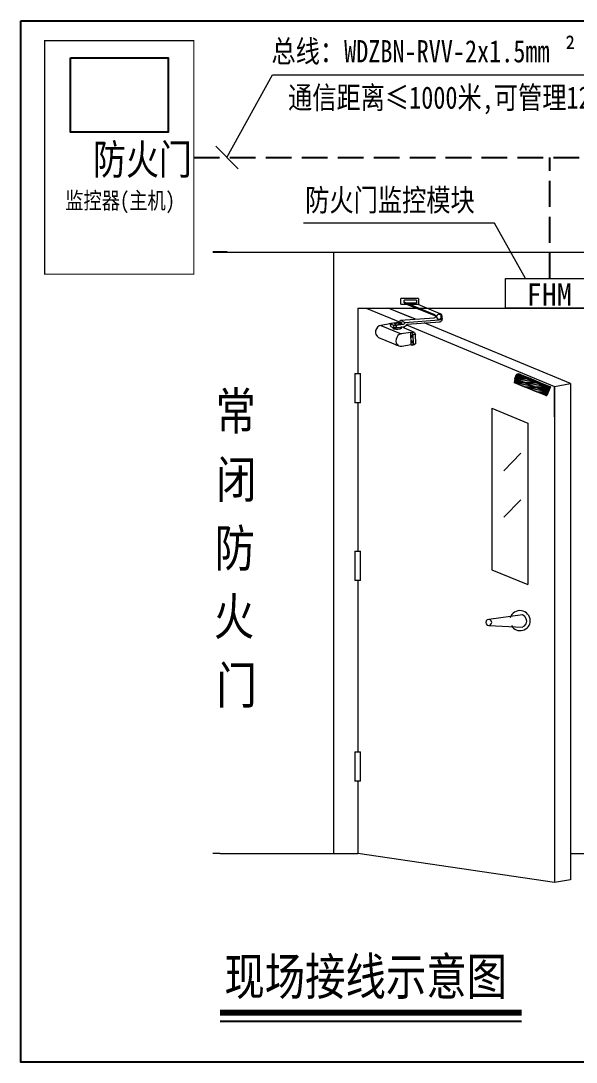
# Model space of a CAD drawing. Header units: millimetres. Extents: x -633009578 to 5705885, y -633235091 to 2571734.
# Drawn here: x 2431676 to 2437078, y 2028609 to 2038735 of the extents above; entities that cross this region are included whole.
import ezdxf

# ---------------------------------------------------------------- set-up
doc = ezdxf.new("R2010")
doc.units = ezdxf.units.MM
doc.header["$LTSCALE"] = 1000
doc.header["$MEASUREMENT"] = 0
doc.linetypes.add('DASH', pattern=[0.35, 0.25, -0.1])
doc.layers.get('0').update_dxf_attribs({"color": 9})
doc.styles.add('-仿宋_GB2312', font='simhei.ttf')
doc.styles.add('-宋体', font='simhei.ttf', dxfattribs={"width": 0.8})
doc.styles.add('MtXpl_ISOCPEUR', font='simhei.ttf')
doc.styles.add('宋', font='simhei.ttf', dxfattribs={"width": 0.8})

msp = doc.modelspace()

# ---------------------------------------------------------------- hatches: boundary and pattern name
at = {"lineweight": 5}
for points in [[(2436481.7, 2035255.3), (2436474.5, 2035216.6), (2436571.2, 2035216.6)], [(2436498.7, 2035296.4), (2436481.7, 2035255.3), (2436597.8, 2035255.3)], [(2436481.7, 2035255.3), (2436597.8, 2035255.3), (2436687.3, 2035216.6)], [(2436481.7, 2035255.3), (2436571.2, 2035216.6), (2436687.3, 2035216.6)], [(2436518, 2035303.6), (2436498.7, 2035296.4), (2436537.4, 2035296.4)], [(2436498.7, 2035296.4), (2436537.4, 2035296.4), (2436636.5, 2035255.3)], [(2436498.7, 2035296.4), (2436597.8, 2035255.3), (2436636.5, 2035255.3)], [(2436597.8, 2035255.3), (2436636.5, 2035255.3), (2436726, 2035216.6)], [(2436597.8, 2035255.3), (2436687.3, 2035216.6), (2436726, 2035216.6)], [(2436474.5, 2035216.6), (2436571.2, 2035216.6), (2436672.8, 2035175.4)], [(2436474.5, 2035216.6), (2436576.1, 2035175.4), (2436672.8, 2035175.4)], [(2436571.2, 2035216.6), (2436687.3, 2035216.6), (2436788.9, 2035175.4)], [(2436571.2, 2035216.6), (2436672.8, 2035175.4), (2436788.9, 2035175.4)], [(2436576.1, 2035175.4), (2436672.8, 2035175.4), (2436692.2, 2035168.2)], [(2436576.1, 2035175.4), (2436595.4, 2035168.2), (2436692.2, 2035168.2)], [(2436595.4, 2035168.2), (2436692.2, 2035168.2), (2436791.3, 2035127.1)], [(2436595.4, 2035168.2), (2436694.6, 2035127.1), (2436791.3, 2035127.1)], [(2436672.8, 2035175.4), (2436788.9, 2035175.4), (2436808.3, 2035168.2)], [(2436672.8, 2035175.4), (2436692.2, 2035168.2), (2436808.3, 2035168.2)], [(2436687.3, 2035216.6), (2436726, 2035216.6), (2436827.6, 2035175.4)], [(2436687.3, 2035216.6), (2436788.9, 2035175.4), (2436827.6, 2035175.4)], [(2436692.2, 2035168.2), (2436808.3, 2035168.2), (2436791.3, 2035127.1)], [(2436788.9, 2035175.4), (2436827.6, 2035175.4), (2436808.3, 2035168.2)], [(2436808.3, 2035168.2), (2436791.3, 2035127.1), (2436805.9, 2035127.1)], [(2436808.3, 2035168.2), (2436822.8, 2035168.2), (2436805.9, 2035127.1)], [(2436827.6, 2035175.4), (2436808.3, 2035168.2), (2436822.8, 2035168.2)], [(2436694.6, 2035127.1), (2436791.3, 2035127.1), (2436784.1, 2035090.8)], [(2436791.3, 2035127.1), (2436784.1, 2035093.2), (2436793.8, 2035093.2)], [(2436784.1, 2035093.2), (2436793.8, 2035093.2), (2436784.1, 2035090.8)], [(2436791.3, 2035127.1), (2436805.9, 2035127.1), (2436793.8, 2035093.2)]]:
    msp.add_hatch(color=256, dxfattribs=at).paths.add_polyline_path(points)

# ---------------------------------------------------------------- linework, layer by layer
for p, q in [((2431675.7, 2038735.1, 3914.5), (2444568, 2038735.1, 3914.5)), ((2436546.7, 2029003.4, 3914.5), (2433614.2, 2029003.4, 3914.5))]:
    msp.add_line(p, q)
at = {"color": 6, "lineweight": 5}
for p, q in [((2433681.4, 2037406.6, 3914.5), (2434124.6, 2038211.3, 3914.5)), ((2434124.6, 2038211.3, 3914.5), (2438914.8, 2038211.3, 3914.5)), ((2433790.6, 2037297.4, 3914.5), (2433572.2, 2037515.8, 3914.5)), ((2436283.9, 2036766.5, 3914.5), (2434427.2, 2036766.5, 3914.5)), ((2436585.7, 2036227.8, 3914.5), (2436283.9, 2036766.5, 3914.5))]:
    msp.add_line(p, q, dxfattribs=at)
at = {"linetype": 'DASH'}
for p, q in [((2433358.5, 2037406.6, 3914.5), (2443551.8, 2037406.6, 3914.5)), ((2436821.4, 2036227.8, 3914.5), (2436821.4, 2037406.6, 3914.5))]:
    msp.add_line(p, q, dxfattribs=at)
at = {"lineweight": 5}
for p, q in [((2433683, 2036488, 3914.5), (2433544.9, 2036488, 3914.5)), ((2433544.9, 2036485.8, 3914.5), (2442374.3, 2036487.9, 3914.5)), ((2434715.9, 2036486.1, 3914.5), (2434715.9, 2030637.6, 3914.5)), ((2435545.6, 2036034.1, 3914.5), (2435371.5, 2036034.1, 3914.5)), ((2435371.5, 2035980.9, 3914.5), (2435371.5, 2036034.1, 3914.5)), ((2435371.5, 2035980.9, 3914.5), (2435545.6, 2035980.9, 3914.5)), ((2435523.8, 2036019.6, 3914.5), (2435405.3, 2036019.6, 3914.5)), ((2435405.3, 2035993, 3914.5), (2435405.3, 2036019.6, 3914.5)), ((2435702.8, 2035876.9, 3914.5), (2435405.3, 2036000.3, 3914.5)), ((2435405.3, 2035993, 3914.5), (2435523.8, 2035993, 3914.5)), ((2435712.5, 2035862.4, 3914.5), (2435422.3, 2035980.9, 3914.5)), ((2435756.1, 2035886.6, 3914.5), (2435502.1, 2035993, 3914.5)), ((2435523.8, 2036019.6, 3914.5), (2435523.8, 2035993, 3914.5)), ((2435545.6, 2036034.1, 3914.5), (2435545.6, 2035980.9, 3914.5)), ((2434953, 2035942.2, 3914.5), (2434953, 2035306.1, 3914.5)), ((2434953, 2035942.2, 3914.5), (2436157.6, 2035942.2, 3914.5)), ((2435035.2, 2035942.2, 3914.5), (2435381.1, 2035799.5, 3914.5)), ((2435514.2, 2035833.4, 3914.5), (2435250.5, 2035942.2, 3914.5)), ((2435477.9, 2035847.9, 3914.5), (2435250.5, 2035942.2, 3914.5)), ((2435698, 2035845.5, 3914.5), (2435710.1, 2035852.7, 3914.5)), ((2435712.5, 2035867.2, 3914.5), (2435702.8, 2035876.9, 3914.5)), ((2435710.1, 2035852.7, 3914.5), (2435712.5, 2035867.2, 3914.5)), ((2435722.2, 2035869.7, 3914.5), (2435719.8, 2035857.6, 3914.5)), ((2435719.8, 2035857.6, 3914.5), (2435722.2, 2035845.5, 3914.5)), ((2435729.5, 2035876.9, 3914.5), (2435722.2, 2035869.7, 3914.5)), ((2435741.5, 2035881.8, 3914.5), (2435729.5, 2035876.9, 3914.5)), ((2435753.6, 2035876.9, 3914.5), (2435741.5, 2035881.8, 3914.5)), ((2435763.3, 2035869.7, 3914.5), (2435753.6, 2035876.9, 3914.5)), ((2435770.6, 2035876.9, 3914.5), (2435756.1, 2035886.6, 3914.5)), ((2435765.7, 2035857.6, 3914.5), (2435763.3, 2035869.7, 3914.5)), ((2435763.3, 2035845.5, 3914.5), (2435765.7, 2035857.6, 3914.5)), ((2435775.4, 2035860, 3914.5), (2435770.6, 2035876.9, 3914.5)), ((2435773, 2035845.5, 3914.5), (2435775.4, 2035860, 3914.5)), ((2435777.8, 2035835.8, 3914.5), (2435775.4, 2035850.3, 3914.5)), ((2436157.6, 2035942.2, 3914.5), (2439771.4, 2035942.2, 3914.5)), ((2435144.1, 2035756, 3914.5), (2435134.4, 2035739, 3914.5)), ((2435161, 2035768.1, 3914.5), (2435144.1, 2035756, 3914.5)), ((2435177.9, 2035772.9, 3914.5), (2435161, 2035768.1, 3914.5)), ((2435269.9, 2035787.4, 3914.5), (2435177.9, 2035772.9, 3914.5)), ((2435177.9, 2035772.9, 3914.5), (2435376.3, 2035690.7, 3914.5)), ((2435262.6, 2035792.3, 3914.5), (2435255.3, 2035785, 3914.5)), ((2435262.6, 2035792.3, 3914.5), (2435289.2, 2035794.7, 3914.5)), ((2435262.6, 2035792.3, 3914.5), (2435269.9, 2035787.4, 3914.5)), ((2435272.3, 2035765.7, 3914.5), (2435272.3, 2035768.1, 3914.5)), ((2435349.7, 2035801.9, 3914.5), (2435274.7, 2035792.3, 3914.5)), ((2435274.7, 2035792.3, 3914.5), (2435274.7, 2035787.4, 3914.5)), ((2435274.7, 2035787.4, 3914.5), (2435301.3, 2035775.3, 3914.5)), ((2435274.7, 2035763.2, 3914.5), (2435274.7, 2035787.4, 3914.5)), ((2435274.7, 2035763.2, 3914.5), (2435298.9, 2035751.1, 3914.5)), ((2435301.3, 2035775.3, 3914.5), (2435298.9, 2035751.1, 3914.5)), ((2435298.9, 2035756, 3914.5), (2435306.1, 2035760.8, 3914.5)), ((2435298.9, 2035756, 3914.5), (2435298.9, 2035741.5, 3914.5)), ((2435298.9, 2035751.1, 3914.5), (2435301.3, 2035751.1, 3914.5)), ((2435301.3, 2035775.3, 3914.5), (2435301.3, 2035772.9, 3914.5)), ((2435301.3, 2035772.9, 3914.5), (2435308, 2035772.9, 3914.5)), ((2435301.3, 2035751.1, 3914.5), (2435303.7, 2035748.7, 3914.5)), ((2435323.1, 2035748.7, 3914.5), (2435303.7, 2035751.1, 3914.5)), ((2435303.7, 2035748.7, 3914.5), (2435308.6, 2035748.7, 3914.5)), ((2435308, 2035772.9, 3914.5), (2435315.4, 2035772.9, 3914.5)), ((2435352.1, 2035794.7, 3914.5), (2435308.6, 2035789.8, 3914.5)), ((2435308.6, 2035789.8, 3914.5), (2435327.9, 2035780.2, 3914.5)), ((2435308.6, 2035748.7, 3914.5), (2435313.4, 2035748.7, 3914.5)), ((2435313.4, 2035748.7, 3914.5), (2435318.8, 2035748.7, 3914.5)), ((2435315.4, 2035772.9, 3914.5), (2435321.5, 2035772.9, 3914.5)), ((2435318.8, 2035748.7, 3914.5), (2435323.2, 2035748.7, 3914.5)), ((2435321.5, 2035772.9, 3914.5), (2435327.9, 2035772.9, 3914.5)), ((2435340, 2035748.7, 3914.5), (2435323.1, 2035748.7, 3914.5)), ((2435323.2, 2035748.7, 3914.5), (2435327.9, 2035748.7, 3914.5)), ((2435327.9, 2035780.2, 3914.5), (2435371.5, 2035787.4, 3914.5)), ((2435395.6, 2035782.6, 3914.5), (2435327.9, 2035772.9, 3914.5)), ((2435327.9, 2035772.9, 3914.5), (2435327.9, 2035748.7, 3914.5)), ((2435327.9, 2035748.7, 3914.5), (2435398.1, 2035758.4, 3914.5)), ((2435359.4, 2035751.1, 3914.5), (2435340, 2035748.7, 3914.5)), ((2435352.1, 2035804.4, 3914.5), (2435349.7, 2035801.9, 3914.5)), ((2435352.1, 2035804.4, 3914.5), (2435364.2, 2035809.2, 3914.5)), ((2435352.1, 2035804.4, 3914.5), (2435395.6, 2035782.6, 3914.5)), ((2435371.5, 2035787.4, 3914.5), (2435352.1, 2035794.7, 3914.5)), ((2435352.1, 2035794.7, 3914.5), (2435352.1, 2035782.6, 3914.5)), ((2435369, 2035751.1, 3914.5), (2435359.4, 2035751.1, 3914.5)), ((2435364.2, 2035809.2, 3914.5), (2435369, 2035823.7, 3914.5)), ((2435369, 2035823.7, 3914.5), (2435698, 2035845.5, 3914.5)), ((2435369, 2035823.7, 3914.5), (2435412.6, 2035801.9, 3914.5)), ((2435376.3, 2035758.4, 3914.5), (2435369, 2035751.1, 3914.5)), ((2435376.3, 2035758.4, 3914.5), (2435376.3, 2035743.9, 3914.5)), ((2435504.5, 2035705.2, 3914.5), (2435378.7, 2035758.4, 3914.5)), ((2435407.7, 2035789.8, 3914.5), (2435395.6, 2035782.6, 3914.5)), ((2435398.1, 2035758.4, 3914.5), (2435407.7, 2035763.2, 3914.5)), ((2435412.6, 2035801.9, 3914.5), (2435407.7, 2035789.8, 3914.5)), ((2435407.7, 2035763.2, 3914.5), (2435417.4, 2035768.1, 3914.5)), ((2435412.6, 2035801.9, 3914.5), (2435746.4, 2035826.1, 3914.5)), ((2435417.4, 2035768.1, 3914.5), (2435427.1, 2035775.3, 3914.5)), ((2435427.1, 2035775.3, 3914.5), (2435431.9, 2035785, 3914.5)), ((2435427.1, 2035780.2, 3914.5), (2436866.3, 2035180.3, 3914.5)), ((2435431.9, 2035785, 3914.5), (2435753.6, 2035809.2, 3914.5)), ((2437023.6, 2035206.9, 3914.5), (2435598.8, 2035797.1, 3914.5)), ((2435722.2, 2035845.5, 3914.5), (2435729.5, 2035838.2, 3914.5)), ((2435729.5, 2035838.2, 3914.5), (2435741.5, 2035833.4, 3914.5)), ((2435741.5, 2035833.4, 3914.5), (2435753.6, 2035838.2, 3914.5)), ((2435746.4, 2035826.1, 3914.5), (2435760.9, 2035831, 3914.5)), ((2435746.4, 2035809.2, 3914.5), (2435760.9, 2035811.6, 3914.5)), ((2435753.6, 2035838.2, 3914.5), (2435763.3, 2035845.5, 3914.5)), ((2435760.9, 2035831, 3914.5), (2435773, 2035845.5, 3914.5)), ((2435760.9, 2035811.6, 3914.5), (2435773, 2035823.7, 3914.5)), ((2435773, 2035823.7, 3914.5), (2435777.8, 2035835.8, 3914.5)), ((2435127.1, 2035722.1, 3914.5), (2435124.7, 2035702.8, 3914.5)), ((2435124.7, 2035702.8, 3914.5), (2435129.6, 2035683.4, 3914.5)), ((2435134.4, 2035739, 3914.5), (2435127.1, 2035722.1, 3914.5)), ((2435129.6, 2035683.4, 3914.5), (2435141.7, 2035668.9, 3914.5)), ((2435141.7, 2035668.9, 3914.5), (2435156.2, 2035656.8, 3914.5)), ((2435156.2, 2035656.8, 3914.5), (2435354.5, 2035574.6, 3914.5)), ((2435303.7, 2035736.6, 3914.5), (2435298.9, 2035741.5, 3914.5)), ((2435323.1, 2035734.2, 3914.5), (2435303.7, 2035736.6, 3914.5)), ((2435342.4, 2035734.2, 3914.5), (2435323.1, 2035734.2, 3914.5)), ((2435332.8, 2035656.8, 3914.5), (2435325.5, 2035639.9, 3914.5)), ((2435342.4, 2035673.7, 3914.5), (2435332.8, 2035656.8, 3914.5)), ((2435361.8, 2035736.6, 3914.5), (2435342.4, 2035734.2, 3914.5)), ((2435356.9, 2035685.8, 3914.5), (2435342.4, 2035673.7, 3914.5)), ((2435376.3, 2035690.7, 3914.5), (2435356.9, 2035685.8, 3914.5)), ((2435369, 2035739, 3914.5), (2435361.8, 2035736.6, 3914.5)), ((2435376.3, 2035743.9, 3914.5), (2435369, 2035739, 3914.5)), ((2435468.2, 2035705.2, 3914.5), (2435376.3, 2035690.7, 3914.5)), ((2435468.2, 2035705.2, 3914.5), (2435477.9, 2035702.8, 3914.5)), ((2435473, 2035586.7, 3914.5), (2435468.2, 2035705.2, 3914.5)), ((2435504.5, 2035705.2, 3914.5), (2435477.9, 2035702.8, 3914.5)), ((2435490, 2035683.4, 3914.5), (2435477.9, 2035702.8, 3914.5)), ((2435480.3, 2035681, 3914.5), (2435477.9, 2035676.2, 3914.5)), ((2435477.9, 2035676.2, 3914.5), (2435477.9, 2035671.3, 3914.5)), ((2435477.9, 2035671.3, 3914.5), (2435477.9, 2035664.1, 3914.5)), ((2435477.9, 2035664.1, 3914.5), (2435482.7, 2035656.8, 3914.5)), ((2435485.1, 2035673.7, 3914.5), (2435480.3, 2035681, 3914.5)), ((2435482.7, 2035656.8, 3914.5), (2435487.6, 2035661.6, 3914.5)), ((2435487.6, 2035666.5, 3914.5), (2435485.1, 2035673.7, 3914.5)), ((2435487.6, 2035661.6, 3914.5), (2435487.6, 2035666.5, 3914.5)), ((2435516.6, 2035685.8, 3914.5), (2435490, 2035683.4, 3914.5)), ((2435490, 2035683.4, 3914.5), (2435492.4, 2035591.5, 3914.5)), ((2435504.5, 2035705.2, 3914.5), (2435516.6, 2035685.8, 3914.5)), ((2435519, 2035596.3, 3914.5), (2435516.6, 2035685.8, 3914.5)), ((2435325.5, 2035639.9, 3914.5), (2435323.1, 2035620.5, 3914.5)), ((2435323.1, 2035620.5, 3914.5), (2435327.9, 2035601.2, 3914.5)), ((2435325.5, 2035586.7, 3914.5), (2435325.5, 2035581.8, 3914.5)), ((2435337.6, 2035577, 3914.5), (2435325.5, 2035581.8, 3914.5)), ((2435327.9, 2035601.2, 3914.5), (2435340, 2035586.7, 3914.5)), ((2435337.6, 2035581.8, 3914.5), (2435337.6, 2035577, 3914.5)), ((2435347.3, 2035579.4, 3914.5), (2435337.6, 2035577, 3914.5)), ((2435340, 2035586.7, 3914.5), (2435354.5, 2035574.6, 3914.5)), ((2435354.5, 2035574.6, 3914.5), (2435366.6, 2035572.1, 3914.5)), ((2435366.6, 2035572.1, 3914.5), (2435381.1, 2035572.1, 3914.5)), ((2435381.1, 2035572.1, 3914.5), (2435473, 2035586.7, 3914.5)), ((2435473, 2035586.7, 3914.5), (2435480.3, 2035581.8, 3914.5)), ((2435480.3, 2035620.5, 3914.5), (2435477.9, 2035613.3, 3914.5)), ((2435477.9, 2035613.3, 3914.5), (2435480.3, 2035606, 3914.5)), ((2435482.7, 2035622.9, 3914.5), (2435480.3, 2035620.5, 3914.5)), ((2435480.3, 2035606, 3914.5), (2435485.1, 2035601.2, 3914.5)), ((2435480.3, 2035581.8, 3914.5), (2435492.4, 2035591.5, 3914.5)), ((2435480.3, 2035581.8, 3914.5), (2435506.9, 2035586.7, 3914.5)), ((2435487.6, 2035618.1, 3914.5), (2435482.7, 2035622.9, 3914.5)), ((2435485.1, 2035601.2, 3914.5), (2435490, 2035606, 3914.5)), ((2435490, 2035610.8, 3914.5), (2435487.6, 2035618.1, 3914.5)), ((2435490, 2035606, 3914.5), (2435490, 2035610.8, 3914.5)), ((2435492.4, 2035591.5, 3914.5), (2435519, 2035596.3, 3914.5)), ((2435519, 2035596.3, 3914.5), (2435506.9, 2035586.7, 3914.5)), ((2434926.4, 2035306.1, 3914.5), (2434979.6, 2035306.1, 3914.5)), ((2434926.4, 2035306.1, 3914.5), (2434926.4, 2035020.6, 3914.5)), ((2434979.6, 2035020.6, 3914.5), (2434979.6, 2035306.1, 3914.5)), ((2436481.7, 2035255.3, 3914.5), (2436474.5, 2035216.6, 3914.5)), ((2436481.7, 2035255.3, 3914.5), (2436474.5, 2035216.6, 3914.5)), ((2436481.7, 2035255.3, 3914.5), (2436498.7, 2035296.4, 3914.5)), ((2436498.7, 2035296.4, 3914.5), (2436481.7, 2035255.3, 3914.5)), ((2436791.3, 2035127.1, 3914.5), (2436481.7, 2035255.3, 3914.5)), ((2436687.3, 2035216.6, 3914.5), (2436481.7, 2035255.3, 3914.5)), ((2436481.7, 2035255.3, 3914.5), (2436597.8, 2035255.3, 3914.5)), ((2436687.3, 2035216.6, 3914.5), (2436481.7, 2035255.3, 3914.5)), ((2436481.7, 2035255.3, 3914.5), (2436571.2, 2035216.6, 3914.5)), ((2436571.2, 2035216.6, 3914.5), (2436481.7, 2035255.3, 3914.5)), ((2436481.7, 2035255.3, 3914.5), (2436597.8, 2035255.3, 3914.5)), ((2436498.7, 2035296.4, 3914.5), (2436518, 2035303.6, 3914.5)), ((2436518, 2035303.6, 3914.5), (2436498.7, 2035296.4, 3914.5)), ((2436498.7, 2035296.4, 3914.5), (2436808.3, 2035168.2, 3914.5)), ((2436636.5, 2035255.3, 3914.5), (2436498.7, 2035296.4, 3914.5)), ((2436498.7, 2035296.4, 3914.5), (2436537.4, 2035296.4, 3914.5)), ((2436636.5, 2035255.3, 3914.5), (2436498.7, 2035296.4, 3914.5)), ((2436498.7, 2035296.4, 3914.5), (2436597.8, 2035255.3, 3914.5)), ((2436597.8, 2035255.3, 3914.5), (2436498.7, 2035296.4, 3914.5)), ((2436498.7, 2035296.4, 3914.5), (2436537.4, 2035296.4, 3914.5)), ((2436518, 2035303.6, 3914.5), (2436827.6, 2035175.4, 3914.5)), ((2436537.4, 2035296.4, 3914.5), (2436518, 2035303.6, 3914.5)), ((2436537.4, 2035296.4, 3914.5), (2436636.5, 2035255.3, 3914.5)), ((2436726, 2035216.6, 3914.5), (2436597.8, 2035255.3, 3914.5)), ((2436597.8, 2035255.3, 3914.5), (2436636.5, 2035255.3, 3914.5)), ((2436726, 2035216.6, 3914.5), (2436597.8, 2035255.3, 3914.5)), ((2436597.8, 2035255.3, 3914.5), (2436687.3, 2035216.6, 3914.5)), ((2436597.8, 2035255.3, 3914.5), (2436687.3, 2035216.6, 3914.5)), ((2436597.8, 2035255.3, 3914.5), (2436636.5, 2035255.3, 3914.5)), ((2436636.5, 2035255.3, 3914.5), (2436726, 2035216.6, 3914.5)), ((2436784.1, 2035090.8, 3914.5), (2436474.5, 2035216.6, 3914.5)), ((2436672.8, 2035175.4, 3914.5), (2436474.5, 2035216.6, 3914.5)), ((2436474.5, 2035216.6, 3914.5), (2436571.2, 2035216.6, 3914.5)), ((2436672.8, 2035175.4, 3914.5), (2436474.5, 2035216.6, 3914.5)), ((2436474.5, 2035216.6, 3914.5), (2436576.1, 2035175.4, 3914.5)), ((2436474.5, 2035216.6, 3914.5), (2436571.2, 2035216.6, 3914.5)), ((2436788.9, 2035175.4, 3914.5), (2436571.2, 2035216.6, 3914.5)), ((2436571.2, 2035216.6, 3914.5), (2436687.3, 2035216.6, 3914.5)), ((2436788.9, 2035175.4, 3914.5), (2436571.2, 2035216.6, 3914.5)), ((2436571.2, 2035216.6, 3914.5), (2436672.8, 2035175.4, 3914.5)), ((2436571.2, 2035216.6, 3914.5), (2436672.8, 2035175.4, 3914.5)), ((2436571.2, 2035216.6, 3914.5), (2436687.3, 2035216.6, 3914.5)), ((2436692.2, 2035168.2, 3914.5), (2436576.1, 2035175.4, 3914.5)), ((2436576.1, 2035175.4, 3914.5), (2436672.8, 2035175.4, 3914.5)), ((2436692.2, 2035168.2, 3914.5), (2436576.1, 2035175.4, 3914.5)), ((2436576.1, 2035175.4, 3914.5), (2436595.4, 2035168.2, 3914.5)), ((2436576.1, 2035175.4, 3914.5), (2436672.8, 2035175.4, 3914.5)), ((2436791.3, 2035127.1, 3914.5), (2436595.4, 2035168.2, 3914.5)), ((2436595.4, 2035168.2, 3914.5), (2436692.2, 2035168.2, 3914.5)), ((2436791.3, 2035127.1, 3914.5), (2436595.4, 2035168.2, 3914.5)), ((2436595.4, 2035168.2, 3914.5), (2436694.6, 2035127.1, 3914.5)), ((2436595.4, 2035168.2, 3914.5), (2436692.2, 2035168.2, 3914.5)), ((2436808.3, 2035168.2, 3914.5), (2436672.8, 2035175.4, 3914.5)), ((2436672.8, 2035175.4, 3914.5), (2436788.9, 2035175.4, 3914.5)), ((2436808.3, 2035168.2, 3914.5), (2436672.8, 2035175.4, 3914.5)), ((2436672.8, 2035175.4, 3914.5), (2436692.2, 2035168.2, 3914.5)), ((2436672.8, 2035175.4, 3914.5), (2436692.2, 2035168.2, 3914.5)), ((2436672.8, 2035175.4, 3914.5), (2436788.9, 2035175.4, 3914.5)), ((2436827.6, 2035175.4, 3914.5), (2436687.3, 2035216.6, 3914.5)), ((2436687.3, 2035216.6, 3914.5), (2436726, 2035216.6, 3914.5)), ((2436827.6, 2035175.4, 3914.5), (2436687.3, 2035216.6, 3914.5)), ((2436687.3, 2035216.6, 3914.5), (2436788.9, 2035175.4, 3914.5)), ((2436687.3, 2035216.6, 3914.5), (2436788.9, 2035175.4, 3914.5)), ((2436687.3, 2035216.6, 3914.5), (2436726, 2035216.6, 3914.5)), ((2436791.3, 2035127.1, 3914.5), (2436692.2, 2035168.2, 3914.5)), ((2436692.2, 2035168.2, 3914.5), (2436808.3, 2035168.2, 3914.5)), ((2436692.2, 2035168.2, 3914.5), (2436791.3, 2035127.1, 3914.5)), ((2436692.2, 2035168.2, 3914.5), (2436808.3, 2035168.2, 3914.5)), ((2436726, 2035216.6, 3914.5), (2436827.6, 2035175.4, 3914.5)), ((2436808.3, 2035168.2, 3914.5), (2436788.9, 2035175.4, 3914.5)), ((2436788.9, 2035175.4, 3914.5), (2436827.6, 2035175.4, 3914.5)), ((2436788.9, 2035175.4, 3914.5), (2436808.3, 2035168.2, 3914.5)), ((2436788.9, 2035175.4, 3914.5), (2436827.6, 2035175.4, 3914.5)), ((2436808.3, 2035168.2, 3914.5), (2436791.3, 2035127.1, 3914.5)), ((2436808.3, 2035168.2, 3914.5), (2436791.3, 2035127.1, 3914.5)), ((2436808.3, 2035168.2, 3914.5), (2436791.3, 2035127.1, 3914.5)), ((2436827.6, 2035175.4, 3914.5), (2436793.8, 2035093.2, 3914.5)), ((2436805.9, 2035127.1, 3914.5), (2436808.3, 2035168.2, 3914.5)), ((2436822.8, 2035168.2, 3914.5), (2436805.9, 2035127.1, 3914.5)), ((2436805.9, 2035127.1, 3914.5), (2436808.3, 2035168.2, 3914.5)), ((2436808.3, 2035168.2, 3914.5), (2436827.6, 2035175.4, 3914.5)), ((2436827.6, 2035175.4, 3914.5), (2436808.3, 2035168.2, 3914.5)), ((2436827.6, 2035175.4, 3914.5), (2436808.3, 2035168.2, 3914.5)), ((2436808.3, 2035168.2, 3914.5), (2436822.8, 2035168.2, 3914.5)), ((2436808.3, 2035168.2, 3914.5), (2436822.8, 2035168.2, 3914.5)), ((2436822.8, 2035168.2, 3914.5), (2436827.6, 2035175.4, 3914.5)), ((2436866.3, 2035180.3, 3914.5), (2437023.6, 2035206.9, 3914.5)), ((2436866.3, 2035180.3, 3914.5), (2436866.3, 2030357, 3914.5)), ((2436866.3, 2035180.3, 3914.5), (2436866.3, 2031750.3, 3914.5)), ((2436866.3, 2034882.8, 3914.5), (2436866.3, 2035180.3, 3914.5)), ((2437023.6, 2035206.9, 3914.5), (2437023.6, 2030381.2, 3914.5)), ((2436784.1, 2035090.8, 3914.5), (2436694.6, 2035127.1, 3914.5)), ((2436694.6, 2035127.1, 3914.5), (2436791.3, 2035127.1, 3914.5)), ((2436694.6, 2035127.1, 3914.5), (2436791.3, 2035127.1, 3914.5)), ((2436784.1, 2035090.8, 3914.5), (2436791.3, 2035127.1, 3914.5)), ((2436791.3, 2035127.1, 3914.5), (2436784.1, 2035093.2, 3914.5)), ((2436791.3, 2035127.1, 3914.5), (2436784.1, 2035090.8, 3914.5)), ((2436784.1, 2035090.8, 3914.5), (2436793.8, 2035093.2, 3914.5)), ((2436784.1, 2035090.8, 3914.5), (2436784.1, 2035093.2, 3914.5)), ((2436793.8, 2035093.2, 3914.5), (2436784.1, 2035090.8, 3914.5)), ((2436784.1, 2035093.2, 3914.5), (2436793.8, 2035093.2, 3914.5)), ((2436784.1, 2035093.2, 3914.5), (2436793.8, 2035093.2, 3914.5)), ((2436793.8, 2035093.2, 3914.5), (2436791.3, 2035127.1, 3914.5)), ((2436791.3, 2035127.1, 3914.5), (2436805.9, 2035127.1, 3914.5)), ((2436793.8, 2035093.2, 3914.5), (2436791.3, 2035127.1, 3914.5)), ((2436791.3, 2035127.1, 3914.5), (2436805.9, 2035127.1, 3914.5)), ((2436805.9, 2035127.1, 3914.5), (2436793.8, 2035093.2, 3914.5)), ((2434979.6, 2035020.6, 3914.5), (2434926.4, 2035020.6, 3914.5)), ((2434953, 2035020.6, 3914.5), (2434953, 2033576.6, 3914.5)), ((2434953, 2035020.6, 3914.5), (2434953, 2035013.4, 3914.5)), ((2436259.2, 2034967.4, 3914.5), (2436259.2, 2033395.1, 3914.5)), ((2436259.2, 2034967.4, 3914.5), (2436607.5, 2034822.3, 3914.5)), ((2436607.5, 2034822.3, 3914.5), (2436607.5, 2033252.4, 3914.5)), ((2436539.8, 2034529.6, 3914.5), (2436375.3, 2034360.3, 3914.5)), ((2436539.8, 2034077.3, 3914.5), (2436375.3, 2033907.9, 3914.5)), ((2434926.4, 2033576.6, 3914.5), (2434979.6, 2033576.6, 3914.5)), ((2434926.4, 2033576.6, 3914.5), (2434926.4, 2033291.1, 3914.5)), ((2434979.6, 2033291.1, 3914.5), (2434979.6, 2033576.6, 3914.5)), ((2436259.2, 2033395.1, 3914.5), (2436607.5, 2033252.4, 3914.5)), ((2434979.6, 2033291.1, 3914.5), (2434926.4, 2033291.1, 3914.5)), ((2434953, 2033291.1, 3914.5), (2434953, 2031626.9, 3914.5)), ((2436227.7, 2032913.8, 3914.5), (2436213.2, 2032908.9, 3914.5)), ((2436556.7, 2032957.3, 3914.5), (2436227.7, 2032913.8, 3914.5)), ((2436242.3, 2032908.9, 3914.5), (2436227.7, 2032913.8, 3914.5)), ((2436578.5, 2032942.8, 3914.5), (2436556.7, 2032957.3, 3914.5)), ((2436593, 2032921, 3914.5), (2436578.5, 2032942.8, 3914.5)), ((2436597.8, 2032896.9, 3914.5), (2436593, 2032921, 3914.5)), ((2436201.1, 2032899.3, 3914.5), (2436198.7, 2032884.8, 3914.5)), ((2436198.7, 2032884.8, 3914.5), (2436201.1, 2032870.2, 3914.5)), ((2436213.2, 2032908.9, 3914.5), (2436201.1, 2032899.3, 3914.5)), ((2436201.1, 2032870.2, 3914.5), (2436213.2, 2032858.1, 3914.5)), ((2436213.2, 2032858.1, 3914.5), (2436227.7, 2032855.7, 3914.5)), ((2436227.7, 2032855.7, 3914.5), (2436242.3, 2032858.1, 3914.5)), ((2436227.7, 2032855.7, 3914.5), (2436551.9, 2032838.8, 3914.5)), ((2436251.9, 2032899.3, 3914.5), (2436242.3, 2032908.9, 3914.5)), ((2436242.3, 2032858.1, 3914.5), (2436251.9, 2032870.2, 3914.5)), ((2436256.8, 2032884.8, 3914.5), (2436251.9, 2032899.3, 3914.5)), ((2436251.9, 2032870.2, 3914.5), (2436256.8, 2032884.8, 3914.5)), ((2436551.9, 2032838.8, 3914.5), (2436576.1, 2032850.9, 3914.5)), ((2436576.1, 2032850.9, 3914.5), (2436590.6, 2032870.2, 3914.5)), ((2436590.6, 2032870.2, 3914.5), (2436597.8, 2032896.9, 3914.5)), ((2434926.4, 2031626.9, 3914.5), (2434979.6, 2031626.9, 3914.5)), ((2434926.4, 2031626.9, 3914.5), (2434926.4, 2031341.5, 3914.5)), ((2434979.6, 2031341.5, 3914.5), (2434979.6, 2031626.9, 3914.5)), ((2434979.6, 2031341.5, 3914.5), (2434926.4, 2031341.5, 3914.5)), ((2434953, 2031341.5, 3914.5), (2434953, 2030637.6, 3914.5)), ((2433614, 2030637.6, 3914.5), (2433544.9, 2030637.6, 3914.5)), ((2433614, 2030637.6, 3914.5), (2434953, 2030637.6, 3914.5)), ((2436866.3, 2030357, 3914.5), (2434953, 2030637.6, 3914.5)), ((2437023.6, 2030637.6, 3914.5), (2442374.3, 2030637.6, 3914.5)), ((2437023.6, 2030381.2, 3914.5), (2436866.3, 2030357, 3914.5))]:
    msp.add_line(p, q, dxfattribs=at)
at = {"elevation": 3914.5}
msp.add_lwpolyline([(2444568, 2038735.1), (2444568, 2028608.5), (2431675.7, 2028608.5), (2431675.7, 2038735.1)], dxfattribs=at)
at = {"color": 3, "const_width": 12.2, "elevation": 3914.5}
msp.add_lwpolyline([(2431908.2, 2038541.9), (2433358.5, 2038541.9), (2433358.5, 2036271.3), (2431908.2, 2036271.3), (2431908.2, 2038541.9)], dxfattribs=at)
at = {"color": 3, "elevation": 3914.5}
msp.add_lwpolyline([(2432159.5, 2038376.8), (2433108.7, 2038376.8), (2433108.7, 2037652.5), (2432159.5, 2037652.5)], close=True, dxfattribs=at)
at = {"color": 6, "lineweight": 5, "elevation": 3914.5}
msp.add_lwpolyline([(2436389.5, 2036227.8), (2437253.4, 2036227.8), (2437253.4, 2035942.2), (2436389.5, 2035942.2)], close=True, dxfattribs=at)
at = {"const_width": 57.6, "elevation": 3914.5}
msp.add_lwpolyline([(2436546.7, 2029089.6), (2433614.2, 2029089.6)], dxfattribs=at)
at = {"lineweight": 5}
for centre, radius, start, end in [((2436530.9, 2032898.9, 3914.5), 100.6, 1.56629, 161.52463), ((2436533.2, 2032904.1, 3914.5), 98.9, 210.76694, 358.57373)]:
    msp.add_arc(centre, radius, start, end, dxfattribs=at)

# ---------------------------------------------------------------- texts
at = {"color": 3, "lineweight": 35, "width": 0.8}
for s, style, p in [('²', 'MtXpl_ISOCPEUR', (2436971.8, 2038331.3, 3914.5)), ('总线：WDZBN-RVV-2x1.5mm', '-仿宋_GB2312', (2434113.8, 2038331.3, 3914.5)), ('通信距离≤1000米,可管理128台门磁开关', '-仿宋_GB2312', (2434275.4, 2037880.9, 3914.5))]:
    msp.add_text(s, height=216, dxfattribs=dict(at, style=style)).set_placement(p)
at = {"color": 4, "lineweight": 35, "style": '-仿宋_GB2312', "width": 0.8}
for s, height, p in [('防火门', 293.69, (2432377.9, 2037240.4, 3914.5)), ('监控器(主机)', 162.89, (2432108, 2036906.7, 3914.5))]:
    msp.add_text(s, height=height, dxfattribs=at).set_placement(p)
at = {"color": 2, "lineweight": 35, "style": '-仿宋_GB2312', "width": 0.8}
for s, height, p in [('防火门监控模块', 216, (2434441.6, 2036884.5, 3914.5)), ('常', 360, (2433570.2, 2034761, 3914.5)), ('闭', 360, (2433575, 2034094.2, 3914.5)), ('防', 360, (2433560.5, 2033427.5, 3914.5)), ('火', 360, (2433552.4, 2032762.8, 3914.5)), ('门', 360, (2433578.3, 2032094, 3914.5))]:
    msp.add_text(s, height=height, dxfattribs=at).set_placement(p)
at = {"color": 2, "linetype": 'Continuous', "style": '宋'}
msp.add_text('FHM', height=216, dxfattribs=at).set_placement((2436596.2, 2035964.8, 3914.5))
at = {"style": '-宋体', "width": 0.8}
msp.add_text('现场接线示意图', height=360, dxfattribs=at).set_placement((2433655.9, 2029261.9, 3914.5))

doc.saveas('drawing.dxf')
